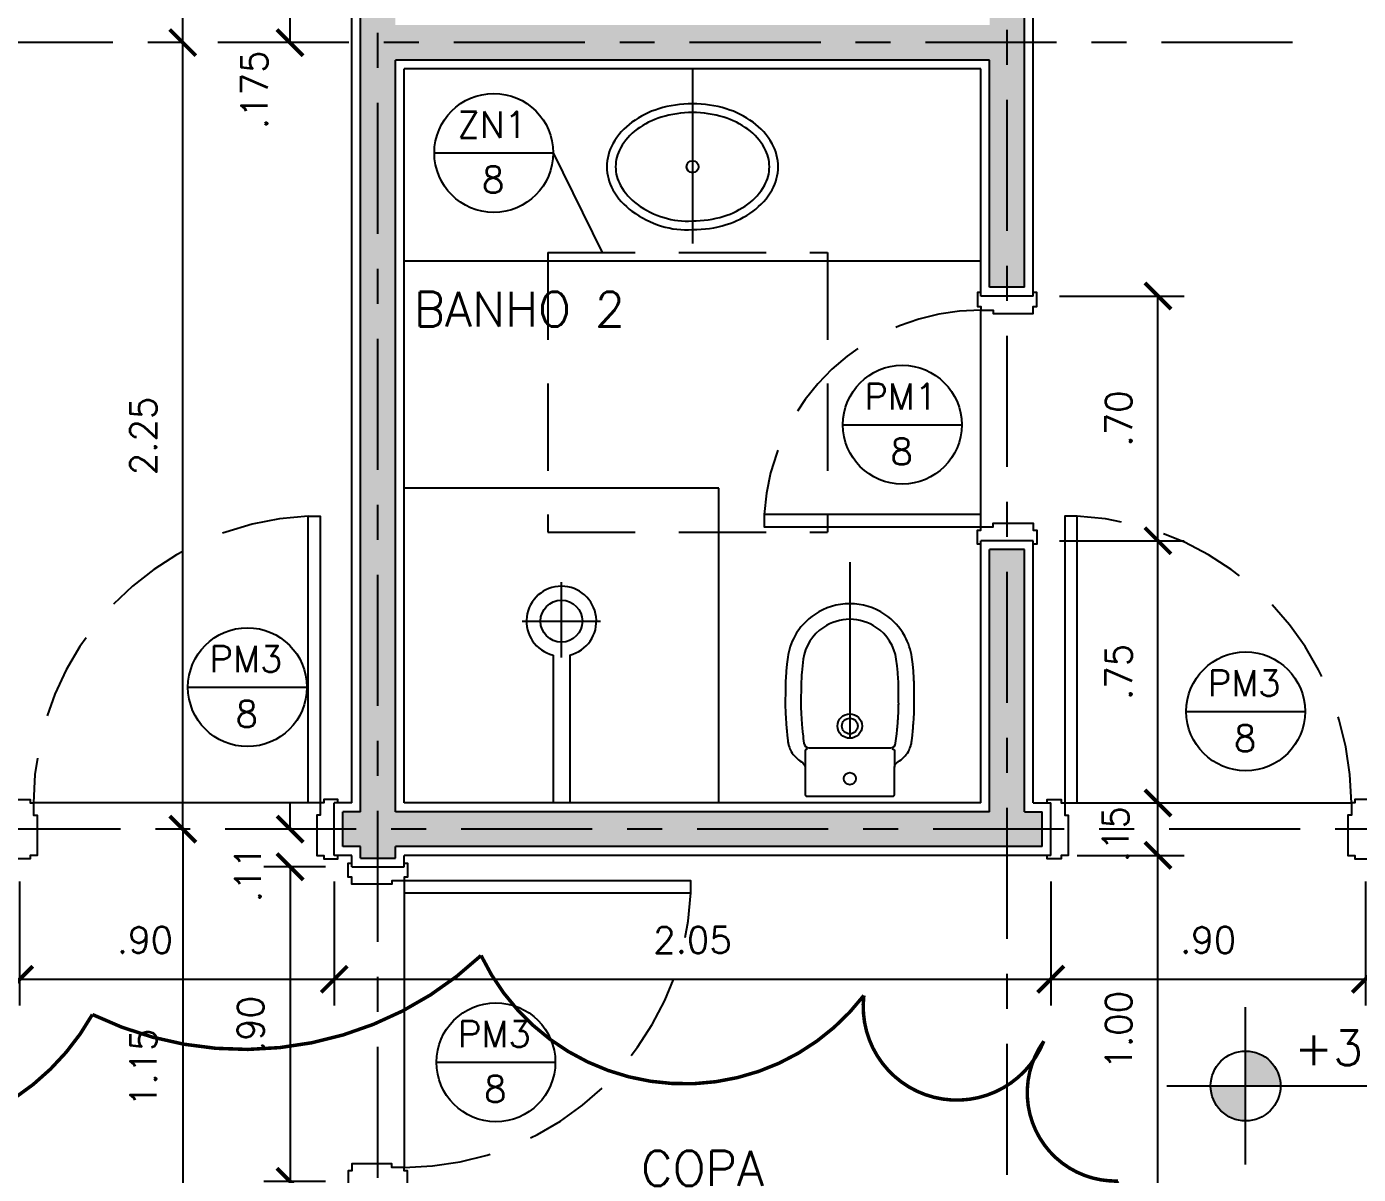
# Model space of a CAD drawing. Header units: millimetres. Extents: x 128 to 761, y 122 to 191.
# Drawn here: x 208.109 to 211.919, y 130.55 to 133.833 of the extents above; entities that cross this region are included whole.
import ezdxf

# ---------------------------------------------------------------- set-up
doc = ezdxf.new("R2010")
doc.units = ezdxf.units.MM
for name, pattern in [('CENTER', [0.6, 0.375, -0.075, 0.075, -0.075]), ('DASHDOT', [1, 0.5, -0.25, 0, -0.25]), ('HIDDEN', [0.375, 0.25, -0.125])]:
    doc.linetypes.add(name, pattern=pattern)
for name, color, linetype in [('ALV', 5, 'Continuous'), ('CAIX', 2, 'Continuous'), ('CAIXN', 7, 'Continuous'), ('COTAS', 1, 'Continuous'), ('EIXOS', 141, 'CENTER'), ('LPROJ', 7, 'HIDDEN'), ('LVISTA02', 1, 'Continuous'), ('NOTAS', 2, 'Continuous'), ('PEÇAS', 7, 'Continuous'), ('PEÇAS50', 8, 'Continuous'), ('REVEST', 2, 'Continuous'), ('SOLID', 8, 'Continuous'), ('TEXT', 3, 'Continuous')]:
    doc.layers.add(name, color=color, linetype=linetype)
doc.styles.add('60-50', font='romans.shx', dxfattribs={"height": 0.075})
doc.styles.add('80-50', font='romans.shx', dxfattribs={"height": 0.1})
doc.dimstyles.new('50', dxfattribs={"dimtxt": 0.1, "dimasz": 2.5, "dimexe": 1.25, "dimexo": 0.625, "dimgap": 0.075, "dimtad": 1, "dimzin": 0, "dimdsep": 46, "dimtxsty": '60-50', "dimcen": 2.5, "dimclrt": 3, "dimadec": 0, "dimazin": 0, "dimtfac": 1, "dimtmove": 0, "dimatfit": 3, "dimfxl": 1, "dimarcsym": 0})

# ---------------------------------------------------------------- blocks, each defined once
blk = doc.blocks.new('_ARCHTICK')
at = {"color": 0, "linetype": 'ByBlock', "const_width": 0.15}
blk.add_lwpolyline([(-0.5, -0.5), (0.5, 0.5)], dxfattribs=at)
blk = doc.blocks.new('*D206')
at = {"layer": 'COTAS', "color": 0, "lineweight": -2}
blk.add_line((208.5556, 131.5371), (208.5556, 133.7871), dxfattribs=at)
at = {"layer": 'DEFPOINTS', "color": 0}
for p in [(208.5556, 133.7871), (208.5556, 133.7871), (208.5556, 131.5371)]:
    blk.add_point(p, dxfattribs=at)
at = {"layer": 'COTAS', "color": 0, "lineweight": -2, "xscale": 0.075, "yscale": 0.075, "zscale": 0.075}
for p, rotation in [((208.5556, 133.7871), 90), ((208.5556, 131.5371), 270)]:
    blk.add_blockref('_ARCHTICK', p, dxfattribs=dict(at, rotation=rotation))
at = {"layer": 'COTAS', "color": 3, "insert": (208.4431, 132.6621), "char_height": 0.075, "attachment_point": 5, "rotation": 90, "style": '60-50'}
blk.add_mtext('2.25', dxfattribs=at)
blk = doc.blocks.new('*D207')
at = {"layer": 'COTAS', "color": 0, "lineweight": -2}
blk.add_line((208.5556, 133.7871), (208.5556, 135.5371), dxfattribs=at)
at = {"layer": 'DEFPOINTS', "color": 0}
for p in [(208.5556, 135.5371), (208.5556, 135.5371), (208.5556, 133.7871)]:
    blk.add_point(p, dxfattribs=at)
at = {"layer": 'COTAS', "color": 0, "lineweight": -2, "xscale": 0.075, "yscale": 0.075, "zscale": 0.075}
for p, rotation in [((208.5556, 135.5371), 90), ((208.5556, 133.7871), 270)]:
    blk.add_blockref('_ARCHTICK', p, dxfattribs=dict(at, rotation=rotation))
at = {"layer": 'COTAS', "color": 3, "insert": (208.4431, 134.6621), "char_height": 0.075, "attachment_point": 5, "rotation": 90, "style": '60-50'}
blk.add_mtext('1.75', dxfattribs=at)
blk = doc.blocks.new('*D209')
at = {"layer": 'COTAS', "color": 0, "lineweight": -2}
blk.add_line((208.5556, 131.5371), (208.5556, 130.3871), dxfattribs=at)
at = {"layer": 'DEFPOINTS', "color": 0}
for p in [(208.5556, 131.5371), (208.5556, 130.3871), (208.5556, 130.3871)]:
    blk.add_point(p, dxfattribs=at)
at = {"layer": 'COTAS', "color": 0, "lineweight": -2, "xscale": 0.075, "yscale": 0.075, "zscale": 0.075}
for p, rotation in [((208.5556, 131.5371), 90), ((208.5556, 130.3871), 270)]:
    blk.add_blockref('_ARCHTICK', p, dxfattribs=dict(at, rotation=rotation))
at = {"layer": 'COTAS', "color": 3, "insert": (208.4431, 130.8546), "char_height": 0.075, "attachment_point": 5, "rotation": 90, "style": '60-50'}
blk.add_mtext('1.15', dxfattribs=at)
blk = doc.blocks.new('*D238')
at = {"layer": 'COTAS', "color": 0, "lineweight": -2}
for p, q in [((208.089, 131.3871), (208.089, 131.0326)), ((204.139, 131.1076), (208.089, 131.1076))]:
    blk.add_line(p, q, dxfattribs=at)
at = {"layer": 'DEFPOINTS', "color": 0}
for p in [(204.139, 131.4621), (208.089, 131.4621), (208.089, 131.1076)]:
    blk.add_point(p, dxfattribs=at)
at = {"layer": 'COTAS', "color": 0, "lineweight": -2, "xscale": 0.075, "yscale": 0.075, "zscale": 0.075, "rotation": 180}
blk.add_blockref('_ARCHTICK', (204.139, 131.1076), dxfattribs=at)
at = {"layer": 'COTAS', "color": 0, "lineweight": -2, "xscale": 0.075, "yscale": 0.075, "zscale": 0.075}
blk.add_blockref('_ARCHTICK', (208.089, 131.1076), dxfattribs=at)
at = {"layer": 'COTAS', "color": 3, "insert": (206.114, 131.2201), "char_height": 0.075, "attachment_point": 5, "style": '60-50'}
blk.add_mtext('3.95', dxfattribs=at)
blk = doc.blocks.new('*D239')
at = {"layer": 'COTAS', "color": 0, "lineweight": -2}
for p, q in [((208.989, 131.3871), (208.989, 131.0326)), ((208.089, 131.1076), (208.989, 131.1076))]:
    blk.add_line(p, q, dxfattribs=at)
at = {"layer": 'DEFPOINTS', "color": 0}
for p in [(208.089, 131.4621), (208.989, 131.4621), (208.989, 131.1076)]:
    blk.add_point(p, dxfattribs=at)
at = {"layer": 'COTAS', "color": 0, "lineweight": -2, "xscale": 0.075, "yscale": 0.075, "zscale": 0.075, "rotation": 180}
blk.add_blockref('_ARCHTICK', (208.089, 131.1076), dxfattribs=at)
at = {"layer": 'COTAS', "color": 0, "lineweight": -2, "xscale": 0.075, "yscale": 0.075, "zscale": 0.075}
blk.add_blockref('_ARCHTICK', (208.989, 131.1076), dxfattribs=at)
at = {"layer": 'COTAS', "color": 3, "insert": (208.4476, 131.2201), "char_height": 0.075, "attachment_point": 5, "style": '60-50'}
blk.add_mtext('.90', dxfattribs=at)
blk = doc.blocks.new('*D240')
at = {"layer": 'COTAS', "color": 0, "lineweight": -2}
for p, q in [((211.039, 131.3871), (211.039, 131.0326)), ((208.989, 131.1076), (211.039, 131.1076))]:
    blk.add_line(p, q, dxfattribs=at)
at = {"layer": 'DEFPOINTS', "color": 0}
for p in [(208.989, 131.4621), (211.039, 131.4621), (211.039, 131.1076)]:
    blk.add_point(p, dxfattribs=at)
at = {"layer": 'COTAS', "color": 0, "lineweight": -2, "xscale": 0.075, "yscale": 0.075, "zscale": 0.075, "rotation": 180}
blk.add_blockref('_ARCHTICK', (208.989, 131.1076), dxfattribs=at)
at = {"layer": 'COTAS', "color": 0, "lineweight": -2, "xscale": 0.075, "yscale": 0.075, "zscale": 0.075}
blk.add_blockref('_ARCHTICK', (211.039, 131.1076), dxfattribs=at)
at = {"layer": 'COTAS', "color": 3, "insert": (210.014, 131.2201), "char_height": 0.075, "attachment_point": 5, "style": '60-50'}
blk.add_mtext('2.05', dxfattribs=at)
blk = doc.blocks.new('*D241')
at = {"layer": 'COTAS', "color": 0, "lineweight": -2}
for p, q in [((211.939, 131.3871), (211.939, 131.0326)), ((211.039, 131.1076), (211.939, 131.1076))]:
    blk.add_line(p, q, dxfattribs=at)
at = {"layer": 'DEFPOINTS', "color": 0}
for p in [(211.039, 131.4621), (211.939, 131.4621), (211.939, 131.1076)]:
    blk.add_point(p, dxfattribs=at)
at = {"layer": 'COTAS', "color": 0, "lineweight": -2, "xscale": 0.075, "yscale": 0.075, "zscale": 0.075, "rotation": 180}
blk.add_blockref('_ARCHTICK', (211.039, 131.1076), dxfattribs=at)
at = {"layer": 'COTAS', "color": 0, "lineweight": -2, "xscale": 0.075, "yscale": 0.075, "zscale": 0.075}
blk.add_blockref('_ARCHTICK', (211.939, 131.1076), dxfattribs=at)
at = {"layer": 'COTAS', "color": 3, "insert": (211.489, 131.2201), "char_height": 0.075, "attachment_point": 5, "style": '60-50'}
blk.add_mtext('.90', dxfattribs=at)
blk = doc.blocks.new('*D270')
at = {"layer": 'COTAS', "color": 0, "lineweight": -2}
for p, q in [((211.114, 131.4621), (211.4206, 131.4621)), ((211.3456, 130.4621), (211.3456, 131.4621))]:
    blk.add_line(p, q, dxfattribs=at)
at = {"layer": 'DEFPOINTS', "color": 0}
for p in [(211.039, 131.4621), (211.3456, 131.4621), (210.989, 130.4621)]:
    blk.add_point(p, dxfattribs=at)
at = {"layer": 'COTAS', "color": 0, "lineweight": -2, "xscale": 0.075, "yscale": 0.075, "zscale": 0.075}
for p, rotation in [((211.3456, 131.4621), 90), ((211.3456, 130.4621), 270)]:
    blk.add_blockref('_ARCHTICK', p, dxfattribs=dict(at, rotation=rotation))
at = {"layer": 'COTAS', "color": 3, "insert": (211.2331, 130.9621), "char_height": 0.075, "attachment_point": 5, "rotation": 90, "style": '60-50'}
blk.add_mtext('1.00', dxfattribs=at)
blk = doc.blocks.new('*D271')
at = {"layer": 'COTAS', "color": 0, "lineweight": -2}
for p, q in [((211.114, 131.6121), (211.4206, 131.6121)), ((211.3456, 131.4621), (211.3456, 131.6121))]:
    blk.add_line(p, q, dxfattribs=at)
at = {"layer": 'DEFPOINTS', "color": 0}
for p in [(211.039, 131.6121), (211.3456, 131.6121), (211.039, 131.4621)]:
    blk.add_point(p, dxfattribs=at)
at = {"layer": 'COTAS', "color": 0, "lineweight": -2, "xscale": 0.075, "yscale": 0.075, "zscale": 0.075}
for p, rotation in [((211.3456, 131.6121), 90), ((211.3456, 131.4621), 270)]:
    blk.add_blockref('_ARCHTICK', p, dxfattribs=dict(at, rotation=rotation))
at = {"layer": 'COTAS', "color": 3, "insert": (211.2241, 131.523), "char_height": 0.075, "attachment_point": 5, "rotation": 90, "style": '60-50'}
blk.add_mtext('.15', dxfattribs=at)
blk = doc.blocks.new('*D272')
at = {"layer": 'COTAS', "color": 0, "lineweight": -2}
for p, q in [((211.064, 132.3621), (211.4206, 132.3621)), ((211.3456, 131.6121), (211.3456, 132.3621))]:
    blk.add_line(p, q, dxfattribs=at)
at = {"layer": 'DEFPOINTS', "color": 0}
for p in [(210.989, 132.3621), (211.3456, 132.3621), (211.039, 131.6121)]:
    blk.add_point(p, dxfattribs=at)
at = {"layer": 'COTAS', "color": 0, "lineweight": -2, "xscale": 0.075, "yscale": 0.075, "zscale": 0.075}
for p, rotation in [((211.3456, 132.3621), 90), ((211.3456, 131.6121), 270)]:
    blk.add_blockref('_ARCHTICK', p, dxfattribs=dict(at, rotation=rotation))
at = {"layer": 'COTAS', "color": 3, "insert": (211.2331, 131.9871), "char_height": 0.075, "attachment_point": 5, "rotation": 90, "style": '60-50'}
blk.add_mtext('.75', dxfattribs=at)
blk = doc.blocks.new('*D273')
at = {"layer": 'COTAS', "color": 0, "lineweight": -2}
for p, q in [((211.064, 133.0621), (211.4206, 133.0621)), ((211.3456, 132.3621), (211.3456, 133.0621))]:
    blk.add_line(p, q, dxfattribs=at)
at = {"layer": 'DEFPOINTS', "color": 0}
for p in [(210.989, 133.0621), (211.3456, 133.0621), (210.989, 132.3621)]:
    blk.add_point(p, dxfattribs=at)
at = {"layer": 'COTAS', "color": 0, "lineweight": -2, "xscale": 0.075, "yscale": 0.075, "zscale": 0.075}
for p, rotation in [((211.3456, 133.0621), 90), ((211.3456, 132.3621), 270)]:
    blk.add_blockref('_ARCHTICK', p, dxfattribs=dict(at, rotation=rotation))
at = {"layer": 'COTAS', "color": 3, "insert": (211.2331, 132.7121), "char_height": 0.075, "attachment_point": 5, "rotation": 90, "style": '60-50'}
blk.add_mtext('.70', dxfattribs=at)
blk = doc.blocks.new('*D274')
at = {"layer": 'COTAS', "color": 0, "lineweight": -2}
for p, q in [((208.964, 133.9621), (208.7876, 133.9621)), ((208.8626, 133.7871), (208.8626, 133.9621))]:
    blk.add_line(p, q, dxfattribs=at)
at = {"layer": 'DEFPOINTS', "color": 0}
for p in [(208.8626, 133.9621), (209.039, 133.9621), (208.8626, 133.7871)]:
    blk.add_point(p, dxfattribs=at)
at = {"layer": 'COTAS', "color": 0, "lineweight": -2, "xscale": 0.075, "yscale": 0.075, "zscale": 0.075}
for p, rotation in [((208.8626, 133.9621), 90), ((208.8626, 133.7871), 270)]:
    blk.add_blockref('_ARCHTICK', p, dxfattribs=dict(at, rotation=rotation))
at = {"layer": 'COTAS', "color": 3, "insert": (208.7605, 133.6522), "char_height": 0.075, "attachment_point": 5, "rotation": 90, "style": '60-50'}
blk.add_mtext('.175', dxfattribs=at)
blk = doc.blocks.new('*D276')
at = {"layer": 'COTAS', "color": 0, "lineweight": -2}
for p, q in [((208.8626, 131.5371), (208.8626, 131.6121)), ((208.964, 131.4296), (208.7876, 131.4296)), ((208.8626, 131.4296), (208.8626, 131.3546))]:
    blk.add_line(p, q, dxfattribs=at)
at = {"layer": 'DEFPOINTS', "color": 0}
for p in [(208.8626, 131.5371), (208.8626, 131.4296), (209.039, 131.4296)]:
    blk.add_point(p, dxfattribs=at)
at = {"layer": 'COTAS', "color": 0, "lineweight": -2, "xscale": 0.075, "yscale": 0.075, "zscale": 0.075}
for p, rotation in [((208.8626, 131.5371), 270), ((208.8626, 131.4296), 90)]:
    blk.add_blockref('_ARCHTICK', p, dxfattribs=dict(at, rotation=rotation))
at = {"layer": 'COTAS', "color": 3, "insert": (208.7417, 131.4085), "char_height": 0.075, "attachment_point": 5, "rotation": 90, "style": '60-50'}
blk.add_mtext('.11', dxfattribs=at)
blk = doc.blocks.new('*D277')
at = {"layer": 'COTAS', "color": 0, "lineweight": -2}
for p, q in [((208.8626, 131.4296), (208.8626, 130.5296)), ((208.964, 130.5296), (208.7876, 130.5296))]:
    blk.add_line(p, q, dxfattribs=at)
at = {"layer": 'DEFPOINTS', "color": 0}
for p in [(209.039, 131.4296), (208.8626, 130.5296), (209.039, 130.5296)]:
    blk.add_point(p, dxfattribs=at)
at = {"layer": 'COTAS', "color": 0, "lineweight": -2, "xscale": 0.075, "yscale": 0.075, "zscale": 0.075}
for p, rotation in [((208.8626, 131.4296), 90), ((208.8626, 130.5296), 270)]:
    blk.add_blockref('_ARCHTICK', p, dxfattribs=dict(at, rotation=rotation))
at = {"layer": 'COTAS', "color": 3, "insert": (208.7501, 130.9796), "char_height": 0.075, "attachment_point": 5, "rotation": 90, "style": '60-50'}
blk.add_mtext('.90', dxfattribs=at)

msp = doc.modelspace()

# ---------------------------------------------------------------- hatches: boundary and pattern name
at = {"layer": 'NOTAS'}
h = msp.add_hatch(color=1, dxfattribs=at)
h.paths.add_polyline_path([(211.5963, 130.7025), (211.5963, 130.8025), (211.4963, 130.8025, 0.414214)])
h.paths.add_polyline_path([(211.5963, 130.9025), (211.5963, 130.8025), (211.6963, 130.8025, 0.414214)])
at = {"layer": 'SOLID'}
h = msp.add_hatch(color=256, dxfattribs=at)
h.paths.add_polyline_path([(209.164, 136.0871), (209.064, 136.0871), (209.064, 134.6871), (209.164, 134.6871)], flags=17)
h.paths.add_polyline_path([(209.064, 131.5871), (209.014, 131.5871), (209.014, 131.4871), (209.064, 131.4871), (209.064, 131.4546), (209.164, 131.4546), (209.164, 131.4871), (211.014, 131.4871), (211.014, 131.5871), (210.964, 131.5871), (210.964, 132.3371), (210.864, 132.3371), (210.864, 131.5871), (209.164, 131.5871), (209.164, 133.7371), (210.864, 133.7371), (210.864, 133.0871), (210.964, 133.0871), (210.964, 136.0871), (210.864, 136.0871), (210.864, 133.8371), (209.164, 133.8371), (209.164, 133.9371), (209.064, 133.9371)])
h.paths.add_polyline_path([(209.164, 130.5046), (209.064, 130.5046), (209.064, 129.2371), (210.414, 129.2371), (210.414, 128.9371), (210.514, 128.9371), (210.514, 129.2371), (210.864, 129.2371), (210.864, 128.9371), (210.964, 128.9371), (210.964, 130.4371), (210.864, 130.4371), (210.864, 129.3371), (209.164, 129.3371)])

# ---------------------------------------------------------------- linework, layer by layer
at = {"layer": 'ALV'}
for p, q in [((210.964, 133.0871), (210.964, 136.0871)), ((209.064, 131.5871), (209.064, 133.9371)), ((210.864, 133.7371), (209.164, 133.7371)), ((209.164, 131.5871), (209.164, 133.7371)), ((210.864, 133.0871), (210.864, 133.7371)), ((210.964, 133.0871), (210.864, 133.0871)), ((210.964, 132.3371), (210.864, 132.3371)), ((210.864, 131.5871), (210.864, 132.3371)), ((210.964, 131.5871), (210.964, 132.3371)), ((209.064, 131.5871), (209.014, 131.5871)), ((209.014, 131.4871), (209.014, 131.5871)), ((210.864, 131.5871), (209.164, 131.5871)), ((210.964, 131.5871), (211.014, 131.5871)), ((211.014, 131.4871), (211.014, 131.5871)), ((209.064, 131.4871), (209.014, 131.4871)), ((209.064, 131.4546), (209.064, 131.4871)), ((211.014, 131.4871), (209.164, 131.4871)), ((209.164, 131.4546), (209.164, 131.4871)), ((209.064, 131.4546), (209.164, 131.4546))]:
    msp.add_line(p, q, dxfattribs=at)
at = {"layer": 'CAIX'}
for points in [[(210.839, 133.0721), (210.829, 133.0721), (210.829, 133.0321), (210.839, 133.0321), (210.839, 133.0221), (210.874, 133.0221), (210.874, 133.0121), (210.989, 133.0121), (210.989, 133.0321), (210.999, 133.0321), (210.999, 133.0721), (210.989, 133.0721)], [(210.839, 132.4021), (210.839, 132.4371), (210.219, 132.4371), (210.219, 132.4021), (210.839, 132.4021)], [(208.949, 131.6121), (208.914, 131.6121), (208.914, 132.4321), (208.949, 132.4321), (208.949, 131.6121)], [(210.839, 132.3521), (210.829, 132.3521), (210.829, 132.3921), (210.839, 132.3921), (210.839, 132.4021), (210.874, 132.4021), (210.874, 132.4121), (210.989, 132.4121), (210.989, 132.3921), (210.999, 132.3921), (210.999, 132.3521), (210.989, 132.3521)], [(211.079, 131.6121), (211.114, 131.6121), (211.114, 132.4321), (211.079, 132.4321), (211.079, 131.6121)], [(208.079, 131.6121), (208.079, 131.6221), (208.119, 131.6221), (208.119, 131.6121), (208.129, 131.6121), (208.129, 131.5771), (208.139, 131.5771), (208.139, 131.4621), (208.119, 131.4621), (208.119, 131.4521), (208.079, 131.4521), (208.079, 131.4621)], [(208.999, 131.6121), (208.999, 131.6221), (208.959, 131.6221), (208.959, 131.6121), (208.949, 131.6121), (208.949, 131.5771), (208.939, 131.5771), (208.939, 131.4621), (208.959, 131.4621), (208.959, 131.4521), (208.999, 131.4521), (208.999, 131.4621)], [(211.029, 131.6121), (211.029, 131.6221), (211.069, 131.6221), (211.069, 131.6121), (211.079, 131.6121), (211.079, 131.5771), (211.089, 131.5771), (211.089, 131.4621), (211.069, 131.4621), (211.069, 131.4521), (211.029, 131.4521), (211.029, 131.4621)], [(211.949, 131.6121), (211.949, 131.6221), (211.909, 131.6221), (211.909, 131.6121), (211.899, 131.6121), (211.899, 131.5771), (211.889, 131.5771), (211.889, 131.4621), (211.909, 131.4621), (211.909, 131.4521), (211.949, 131.4521), (211.949, 131.4621)], [(209.189, 131.4396), (209.199, 131.4396), (209.199, 131.3996), (209.189, 131.3996), (209.189, 131.3896), (209.154, 131.3896), (209.154, 131.3796), (209.039, 131.3796), (209.039, 131.3996), (209.029, 131.3996), (209.029, 131.4396), (209.039, 131.4396)], [(209.189, 131.3896), (209.189, 131.3546), (210.009, 131.3546), (210.009, 131.3896), (209.189, 131.3896)], [(209.189, 130.5196), (209.199, 130.5196), (209.199, 130.5596), (209.189, 130.5596), (209.189, 130.5696), (209.154, 130.5696), (209.154, 130.5796), (209.039, 130.5796), (209.039, 130.5596), (209.029, 130.5596), (209.029, 130.5196), (209.039, 130.5196)]]:
    msp.add_lwpolyline(points, dxfattribs=at)
at = {"layer": 'CAIX', "color": 8, "linetype": 'HIDDEN'}
for centre, radius, start, end in [((210.8388, 132.4012), 0.6209, 89.9873, 176.6852), ((208.9496, 131.6122), 0.8207, 92.4913, 180.0072), ((211.0783, 131.6122), 0.8207, 359.9928, 87.5087), ((209.1891, 131.3903), 0.8207, 269.9928, 357.5087)]:
    msp.add_arc(centre, radius, start, end, dxfattribs=at)
at = {"layer": 'CAIXN', "color": 8, "ltscale": 0.5}
for p, q in [((209.2754, 133.4716), (209.6154, 133.4716)), ((209.6154, 133.4716), (209.7553, 133.1871)), ((210.4442, 132.6941), (210.7842, 132.6941)), ((208.5706, 131.9432), (208.9106, 131.9432)), ((211.4267, 131.874), (211.7667, 131.874)), ((209.2815, 130.8703), (209.6215, 130.8703))]:
    msp.add_line(p, q, dxfattribs=at)
for centre in [(209.4454, 133.4716), (210.6142, 132.6941), (208.7406, 131.9432), (211.5967, 131.874), (209.4515, 130.8703)]:
    msp.add_circle(centre, 0.17, dxfattribs=at)
at = {"layer": 'EIXOS'}
for p, q in [((209.114, 124.4648), (209.114, 137.9504)), ((210.914, 128.5234), (210.914, 137.3263)), ((211.7307, 133.7871), (208.0407, 133.7871)), ((221.2022, 131.5371), (199.4785, 131.5371))]:
    msp.add_line(p, q, dxfattribs=at)
at = {"layer": 'LPROJ'}
for p, q in [((209.6001, 133.1871), (210.4001, 133.1871)), ((209.6001, 133.1871), (209.6001, 132.3871)), ((210.4001, 133.1871), (210.4001, 132.3871)), ((209.6001, 132.3871), (210.4001, 132.3871))]:
    msp.add_line(p, q, dxfattribs=at)
at = {"layer": 'LVISTA02'}
for p, q in [((210.839, 133.1621), (209.189, 133.1621)), ((210.839, 132.4371), (210.839, 133.0221)), ((210.089, 132.5121), (209.189, 132.5121)), ((210.089, 131.6121), (210.089, 132.5121)), ((208.914, 131.6121), (208.129, 131.6121)), ((211.114, 131.6121), (211.899, 131.6121)), ((209.189, 131.3546), (209.189, 130.5696))]:
    msp.add_line(p, q, dxfattribs=at)
at = {"layer": 'NOTAS', "color": 8, "linetype": 'DASHDOT'}
for p, q in [((210.014, 133.7121), (210.014, 133.1621)), ((210.464, 132.3013), (210.464, 131.6121)), ((209.639, 132.0281), (209.639, 132.2441)), ((209.527, 132.1321), (209.751, 132.1321))]:
    msp.add_line(p, q, dxfattribs=at)
at = {"layer": 'NOTAS', "color": 1}
for p, q in [((211.5963, 130.5775), (211.5963, 131.0275)), ((211.3713, 130.8025), (212.2708, 130.8025))]:
    msp.add_line(p, q, dxfattribs=at)
at = {"layer": 'NOTAS', "color": 211, "const_width": 0.01}
msp.add_lwpolyline([(209.409, 131.1757, 0.5598), (210.5042, 131.0614, 0.877239), (211.0191, 130.9307, 0.620366), (211.2316, 130.5305, 0.485667), (211.3182, 129.7117, 0.421671), (211.0607, 128.7615, 0.345312), (209.8819, 128.712, 0.288463), (208.8313, 129.1302, 0.776724), (207.6395, 129.1175, 0.965528), (207.0056, 129.0922, 0.293127), (206.1344, 128.9873, 0.527158), (204.901, 129.0922, 0.814356), (203.8694, 128.9298, 0.561134), (202.8471, 129.6369, 0.360652), (202.8851, 130.8405, 0.556655), (203.8867, 131.892, 0.643078), (205.277, 131.793, 0.755383), (205.9732, 131.0611, 0.505101), (207.2211, 130.8352, 0.482834), (208.2971, 131.0069, 0.311498)], format="xyb", close=True, dxfattribs=at)
at = {"layer": 'NOTAS', "color": 2}
msp.add_circle((211.5963, 130.8025), 0.1, dxfattribs=at)
at = {"layer": 'PEÇAS', "color": 0, "linetype": 'ByBlock'}
for p, q in [((209.615, 132.035), (209.615, 131.6121)), ((209.663, 132.035), (209.663, 131.6121))]:
    msp.add_line(p, q, dxfattribs=at)
for points in [[(209.769, 133.4321, 0.129052), (209.7862, 133.3663, 0.106347), (209.8407, 133.3048, 0.084756), (209.9252, 133.2625, 0.089657), (210.014, 133.2521, 0.073988), (210.1107, 133.2665, 0.084756), (210.1872, 133.3048, 0.106347), (210.2417, 133.3663, 0.129052), (210.259, 133.4321, 0.129052), (210.2417, 133.4979, 0.106347), (210.1872, 133.5594, 0.084756), (210.1107, 133.5977, 0.073988), (210.014, 133.6121, 0.073988), (209.9172, 133.5977, 0.084756), (209.8407, 133.5594, 0.106347), (209.7862, 133.4979, 0.129052)], [(210.464, 132.1821, 0.151271), (210.364, 132.1516, 0.125962), (210.3065, 132.0891, 0.09008), (210.2865, 132.0291), (210.284, 132.0091), (210.282, 131.9891, 0.004685), (210.2804, 131.9626, 0.00925), (210.28, 131.9491, 0.000115), (210.2795, 131.911, 0.002343), (210.2795, 131.9091, 0.000782), (210.2794, 131.8961, 0.001444), (210.2795, 131.8891, 0.004804), (210.2796, 131.8787, 0.005206), (210.28, 131.8691, 0.005188), (210.2805, 131.8601, 0.002211), (210.282, 131.8391, 0.001932), (210.2826, 131.8308, 0.000736), (210.2845, 131.8091, 0.008336), (210.2849, 131.8045, 0.001408), (210.2868, 131.7891, 0.000457), (210.2875, 131.7841, 0.054722), (210.2896, 131.7751, 0.029037), (210.2965, 131.7591, 0.123774), (210.3257, 131.7298, -0.261182), (210.336, 131.7141), (210.336, 131.6371, 0.439555), (210.3415, 131.6316), (210.464, 131.6316), (210.5865, 131.6316, 0.439555), (210.592, 131.6371), (210.592, 131.7141, -0.261182), (210.6022, 131.7298, 0.123774), (210.6315, 131.7591, 0.029037), (210.6383, 131.7751, 0.054722), (210.6405, 131.7841, 0.000457), (210.6411, 131.7891, 0.001408), (210.643, 131.8045, 0.008336), (210.6435, 131.8091, 0.000736), (210.6453, 131.8308, 0.001932), (210.646, 131.8391, 0.002211), (210.6474, 131.8601, 0.005188), (210.648, 131.8691, 0.005206), (210.6483, 131.8787, 0.004804), (210.6485, 131.8891, 0.001444), (210.6485, 131.8961, 0.000782), (210.6485, 131.9091, 0.002343), (210.6484, 131.911, 0.000115), (210.648, 131.9491, 0.00925), (210.6475, 131.9626, 0.004685), (210.646, 131.9891), (210.644, 132.0091), (210.6415, 132.0291, 0.09008), (210.6215, 132.0891, 0.125962), (210.564, 132.1516, 0.151271)]]:
    msp.add_lwpolyline(points, format="xyb", close=True, dxfattribs=at)
msp.add_arc((209.639, 132.1321), 0.1, 283.8865, 256.1135, dxfattribs=at)
at = {"layer": 'PEÇAS50'}
msp.add_lwpolyline([(209.794, 133.4321, 0.129052), (209.808, 133.3786, 0.106347), (209.8555, 133.325, 0.084756), (209.9325, 133.2864, 0.090518), (210.0132, 133.2771, 0.074629), (210.1034, 133.2904, 0.084756), (210.1724, 133.325, 0.106347), (210.2199, 133.3786, 0.129052), (210.234, 133.4321, 0.129052), (210.2199, 133.4856, 0.106347), (210.1724, 133.5392, 0.084756), (210.1034, 133.5738, 0.073988), (210.014, 133.5871, 0.073988), (209.9245, 133.5738, 0.084756), (209.8555, 133.5392, 0.106347), (209.808, 133.4856, 0.129052)], format="xyb", close=True, dxfattribs=at)
for points in [[(210.4638, 132.1374, 0.152133), (210.3887, 132.1144, 0.000372), (210.3885, 132.1143, 0.213243), (210.3308, 132.0231), (210.3284, 132.0041), (210.3265, 131.9853, 0.00456), (210.325, 131.9603, 0.00925), (210.3247, 131.9485, 0.000115), (210.3242, 131.9104, 0.002343), (210.3242, 131.909, 0.000782), (210.3241, 131.8961, 0.001444), (210.3242, 131.8894, 0.004804), (210.3243, 131.8798, 0.005206), (210.3246, 131.8712, 0.005188), (210.3251, 131.8631, 0.002211), (210.3265, 131.8425, 0.001932), (210.3272, 131.8345, 0.000736), (210.329, 131.8129, 0.008336), (210.3293, 131.8099, 0.002483), (210.3327, 131.7831, 0.380805), (210.3468, 131.7701), (210.464, 131.7701), (210.5811, 131.7701, 0.380805), (210.5952, 131.7831, 0.002483), (210.5986, 131.8099, 0.008336), (210.5989, 131.8129, 0.000736), (210.6007, 131.8345, 0.001932), (210.6014, 131.8425, 0.002211), (210.6028, 131.8631, 0.005188), (210.6033, 131.8712, 0.005206), (210.6036, 131.8798, 0.004804), (210.6037, 131.8894, 0.001444), (210.6038, 131.8961, 0.000782), (210.6037, 131.909, 0.002343), (210.6037, 131.9104, 0.000115), (210.6032, 131.9485, 0.00925), (210.6029, 131.9603, 0.00456), (210.6014, 131.9853), (210.5995, 132.0041), (210.5971, 132.0231, 0.213243), (210.5394, 132.1143, 0.000372), (210.5392, 132.1144, 0.152133), (210.4641, 132.1374)], [(210.3425, 131.7666, 0.385098), (210.336, 131.7616), (210.336, 131.7602), (210.336, 131.7141)], [(210.5855, 131.7666, -0.385098), (210.5919, 131.7616), (210.592, 131.7602), (210.592, 131.7141)]]:
    msp.add_lwpolyline(points, format="xyb", dxfattribs=at)
for centre, radius in [((210.014, 133.4321), 0.0171), ((209.639, 132.1321), 0.06), ((210.464, 131.8321), 0.035), ((210.464, 131.8321), 0.0225), ((210.464, 131.6816), 0.0175)]:
    msp.add_circle(centre, radius, dxfattribs=at)
at = {"layer": 'REVEST'}
for p, q in [((210.989, 133.0621), (210.989, 136.1121)), ((209.039, 131.6121), (209.039, 133.9621)), ((209.189, 131.6121), (209.189, 133.7121)), ((210.839, 133.7121), (209.189, 133.7121)), ((210.839, 133.0621), (210.839, 133.7121)), ((210.989, 133.0621), (210.839, 133.0621)), ((210.839, 131.6121), (210.839, 132.3621)), ((210.989, 132.3621), (210.839, 132.3621)), ((210.989, 131.6121), (210.989, 132.3621)), ((209.039, 131.6121), (208.989, 131.6121)), ((208.989, 131.4621), (208.989, 131.6121)), ((210.839, 131.6121), (209.189, 131.6121)), ((210.989, 131.6121), (211.039, 131.6121)), ((211.039, 131.4621), (211.039, 131.6121)), ((209.039, 131.4621), (208.989, 131.4621)), ((209.039, 131.4296), (209.039, 131.4621)), ((211.039, 131.4621), (209.189, 131.4621)), ((209.189, 131.4296), (209.189, 131.4621)), ((209.039, 131.4296), (209.189, 131.4296))]:
    msp.add_line(p, q, dxfattribs=at)

# ---------------------------------------------------------------- texts
at = {"layer": 'CAIXN', "color": 2, "ltscale": 0.5, "char_height": 0.075, "attachment_point": 5, "style": '60-50'}
for s, insert in [('ZN1', (209.4408, 133.5525)), ('8', (209.4436, 133.3948)), ('PM1', (210.6096, 132.7749)), ('8', (210.6124, 132.6173)), ('PM3', (208.736, 132.024)), ('PM3', (211.5921, 131.9549)), ('8', (208.7388, 131.8664)), ('8', (211.5949, 131.7972)), ('PM3', (209.4469, 130.9512)), ('8', (209.4497, 130.7935))]:
    msp.add_mtext(s, dxfattribs=dict(at, insert=insert))
at = {"layer": 'NOTAS', "color": 3, "style": '80-50'}
msp.add_text('+3,30', height=0.1, dxfattribs=at).set_placement((211.7354, 130.8616))
at = {"layer": 'TEXT', "style": '80-50'}
for s, p in [('BANHO 2', (209.2163, 132.9746)), ('COPA', (209.8669, 130.5166))]:
    msp.add_text(s, height=0.1, dxfattribs=at).set_placement(p)

# ---------------------------------------------------------------- dimensions: what is measured, and where the dimension line sits
at = {"layer": 'COTAS'}
for base, p1, p2, override, picture, middle in [((208.5556, 135.5371), (208.5556, 133.7871), (208.5556, 135.5371), {"dimasz": 0.075, "dimexe": 0.075, "dimexo": 0.075, "dimzin": 4, "dimblk1": 'ARCHTICK', "dimblk2": 'ARCHTICK', "dimsah": 1, "dimse1": 1, "dimtmove": 2}, '*D207', (208.4431, 134.6621)), ((208.5556, 133.7871), (208.5556, 131.5371), (208.5556, 133.7871), {"dimasz": 0.075, "dimexe": 0.075, "dimexo": 0.075, "dimzin": 4, "dimblk1": 'ARCHTICK', "dimblk2": 'ARCHTICK', "dimsah": 1, "dimtmove": 2}, '*D206', (208.4431, 132.6621)), ((211.3456, 133.0621), (210.989, 132.3621), (210.989, 133.0621), {"dimasz": 0.075, "dimexe": 0.075, "dimexo": 0.075, "dimzin": 4, "dimblk1": 'ARCHTICK', "dimblk2": 'ARCHTICK', "dimsah": 1, "dimse1": 1, "dimtofl": 0, "dimtmove": 2}, '*D273', (211.2331, 132.7121)), ((211.3456, 132.3621), (211.039, 131.6121), (210.989, 132.3621), {"dimasz": 0.075, "dimexe": 0.075, "dimexo": 0.075, "dimzin": 4, "dimblk1": 'ARCHTICK', "dimblk2": 'ARCHTICK', "dimsah": 1, "dimse1": 1, "dimtofl": 0, "dimtmove": 2}, '*D272', (211.2331, 131.9871)), ((211.3456, 131.4621), (210.989, 130.4621), (211.039, 131.4621), {"dimasz": 0.075, "dimexe": 0.075, "dimexo": 0.075, "dimzin": 4, "dimblk1": 'ARCHTICK', "dimblk2": 'ARCHTICK', "dimsah": 1, "dimse1": 1, "dimtofl": 0, "dimtmove": 2}, '*D270', (211.2331, 130.9621)), ((208.8626, 130.5296), (209.039, 131.4296), (209.039, 130.5296), {"dimasz": 0.075, "dimexe": 0.075, "dimexo": 0.075, "dimzin": 4, "dimblk1": 'ARCHTICK', "dimblk2": 'ARCHTICK', "dimsah": 1, "dimse1": 1, "dimtofl": 0, "dimtmove": 2}, '*D277', (208.7501, 130.9796))]:
    dim = msp.add_linear_dim(base=base, p1=p1, p2=p2, angle=90, dimstyle='50', override=override, dxfattribs=at)
    dim.commit()
    dim.dimension.update_dxf_attribs({"geometry": picture, "text_midpoint": middle})
for base, p1, p2, override, picture, middle in [((208.8626, 133.9621), (208.8626, 133.7871), (209.039, 133.9621), {"dimasz": 0.075, "dimexe": 0.075, "dimexo": 0.075, "dimdec": 3, "dimzin": 4, "dimblk1": 'ARCHTICK', "dimblk2": 'ARCHTICK', "dimsah": 1, "dimtofl": 0, "dimtmove": 2}, '*D274', (208.7605, 133.6522)), ((211.3456, 131.6121), (211.039, 131.4621), (211.039, 131.6121), {"dimasz": 0.075, "dimexe": 0.075, "dimexo": 0.075, "dimzin": 4, "dimblk1": 'ARCHTICK', "dimblk2": 'ARCHTICK', "dimsah": 1, "dimse1": 1, "dimtofl": 0, "dimtmove": 2}, '*D271', (211.2241, 131.523)), ((208.8626, 131.4296), (208.8626, 131.5371), (209.039, 131.4296), {"dimasz": 0.075, "dimexe": 0.075, "dimexo": 0.075, "dimzin": 4, "dimblk1": 'ARCHTICK', "dimblk2": 'ARCHTICK', "dimsah": 1, "dimtofl": 0, "dimtmove": 2}, '*D276', (208.7417, 131.4085)), ((208.5556, 130.3871), (208.5556, 131.5371), (208.5556, 130.3871), {"dimasz": 0.075, "dimexe": 0.075, "dimexo": 0.075, "dimzin": 4, "dimblk1": 'ARCHTICK', "dimblk2": 'ARCHTICK', "dimsah": 1, "dimtmove": 2}, '*D209', (208.4431, 130.8546))]:
    dim = msp.add_linear_dim(base=base, p1=p1, p2=p2, angle=90, dimstyle='50', override=override, dxfattribs=at)
    dim.commit()
    dim.dimension.update_dxf_attribs({"geometry": picture, "text_midpoint": middle, "dimtype": 160})
for base, p1, p2, picture, middle in [((208.089, 131.1076), (204.139, 131.4621), (208.089, 131.4621), '*D238', (206.114, 131.2201)), ((211.039, 131.1076), (208.989, 131.4621), (211.039, 131.4621), '*D240', (210.014, 131.2201)), ((211.939, 131.1076), (211.039, 131.4621), (211.939, 131.4621), '*D241', (211.489, 131.2201))]:
    dim = msp.add_linear_dim(base=base, p1=p1, p2=p2, dimstyle='50', override={"dimasz": 0.075, "dimexe": 0.075, "dimexo": 0.075, "dimzin": 4, "dimblk1": 'ARCHTICK', "dimblk2": 'ARCHTICK', "dimsah": 1, "dimse1": 1, "dimtofl": 0, "dimtmove": 2}, dxfattribs=at)
    dim.commit()
    dim.dimension.update_dxf_attribs({"geometry": picture, "text_midpoint": middle})
dim = msp.add_linear_dim(base=(208.989, 131.1076), p1=(208.089, 131.4621), p2=(208.989, 131.4621), dimstyle='50', override={"dimasz": 0.075, "dimexe": 0.075, "dimexo": 0.075, "dimzin": 4, "dimblk1": 'ARCHTICK', "dimblk2": 'ARCHTICK', "dimsah": 1, "dimse1": 1, "dimtofl": 0, "dimtmove": 2}, dxfattribs=at)
dim.commit()
dim.dimension.update_dxf_attribs({"geometry": '*D239', "text_midpoint": (208.4476, 131.2201), "dimtype": 160})

doc.saveas('drawing.dxf')
